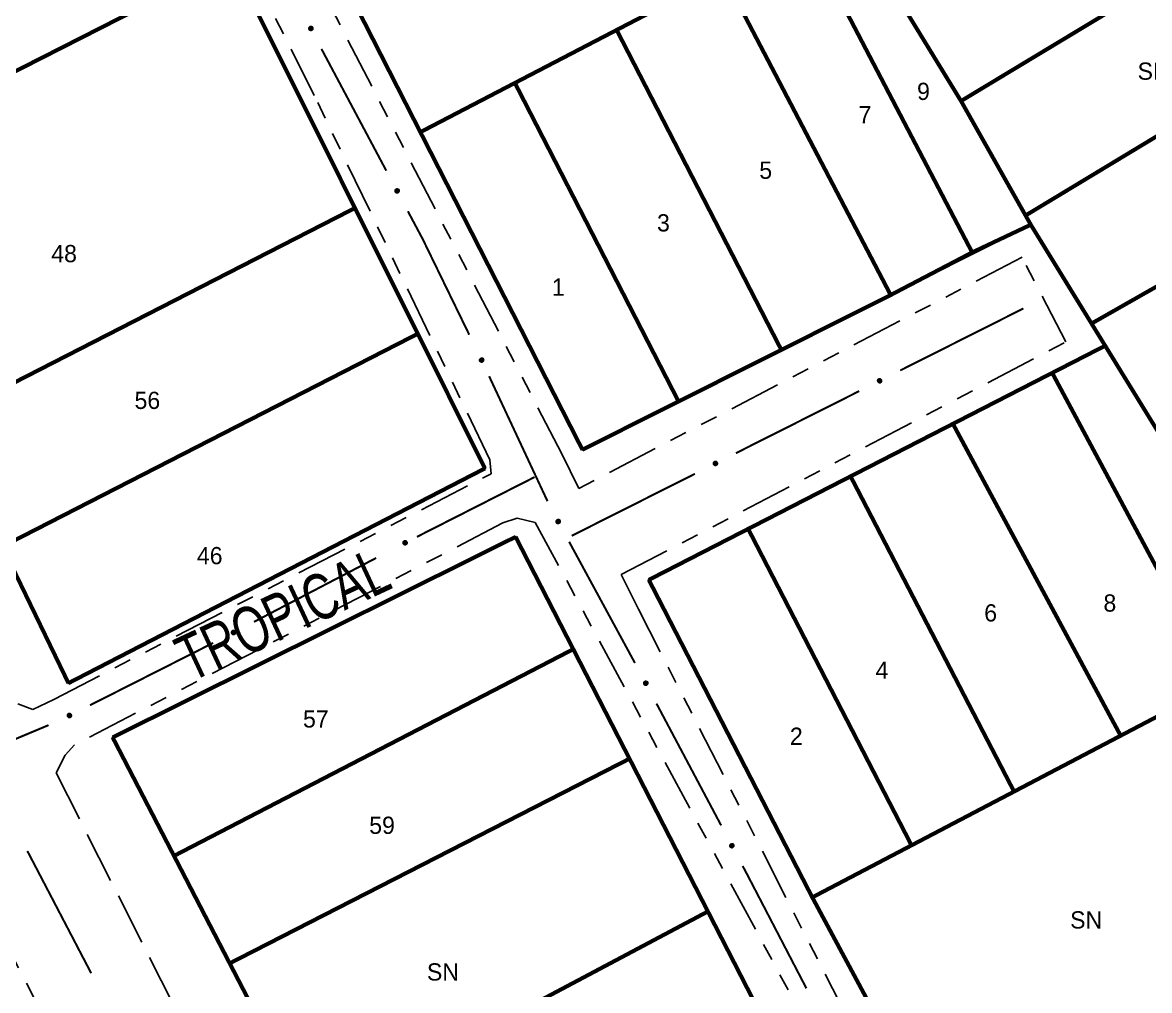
# Model space of a CAD drawing. Extents: x 205807 to 207855, y 4874692 to 4876446.
# Drawn here: x 207043.3 to 207141.3, y 4875905.9 to 4875990.1 of the extents above; entities that cross this region are included whole.
import ezdxf
from ezdxf.enums import TextEntityAlignment as Align

# ---------------------------------------------------------------- set-up
doc = ezdxf.new("R2010")
doc.units = 0
doc.header["$LTSCALE"] = 1.5
doc.header["$MEASUREMENT"] = 0
doc.linetypes.add('TRACO_11', pattern=[8, 3, -1, 3, -1])
doc.linetypes.add('TRACO_25', pattern=[8, 3, -1, 1, -1, 1, -1])
for name, color, linetype in [('CD_MALHA_LOTES', 7, 'CONTINUOUS'), ('RU-QUADRA', 210, 'CONTINUOUS'), ('SV-EIXO-RUA-N-PAV', 6, 'CONTINUOUS'), ('SV-EIXO-RUA-PAV', 20, 'CONTINUOUS'), ('SV-RUA-NAO-PAV', 7, 'CONTINUOUS'), ('SV-RUA-PAVIM', 7, 'CONTINUOUS'), ('SV-TXT-RUA-N-PAV', 7, 'CONTINUOUS'), ('Th_NmrPort', 1, 'CONTINUOUS')]:
    doc.layers.add(name, color=color, linetype=linetype)
doc.styles.add('ARIAL', font='ARIAL.SHX')

msp = doc.modelspace()

# ---------------------------------------------------------------- linework, layer by layer
at = {"layer": 'CD_MALHA_LOTES', "linetype": 'Continuous', "const_width": 0.35, "flags": 128}
for points in [[(207077.888135, 4875980.540984), (207066.596013, 4876002.665983)], [(207125.899194, 4875970.078736), (207111.322185, 4875997.956908)], [(207124.930445, 4875983.249075), (207147.134417, 4875996.631099)], [(207025.695346, 4875977.213563), (207061.480129, 4875995.409559)], [(207061.480129, 4875995.409559), (207072.199553, 4875973.940046)], [(207094.966872, 4875989.428269), (207104.232834, 4875994.25001)], [(207118.809842, 4875966.371838), (207104.232834, 4875994.25001)], [(207118.922214, 4875993.067132), (207124.930445, 4875983.249075)], [(207086.11222, 4875984.820562), (207094.966872, 4875989.428269)], [(207109.295262, 4875961.598461), (207094.966872, 4875989.428269)], [(207130.544555, 4875973.291364), (207153.030719, 4875986.868223)], [(207077.888135, 4875980.540984), (207086.11222, 4875984.820562)], [(207100.352585, 4875957.112002), (207086.11222, 4875984.820562)], [(207124.930445, 4875983.249075), (207130.544555, 4875973.291364)], [(207091.987642, 4875952.915387), (207077.888135, 4875980.540984)], [(207136.283749, 4875963.889789), (207158.85688, 4875976.726758)], [(207036.198506, 4875955.496172), (207072.199553, 4875973.940046)], [(207072.199553, 4875973.940046), (207077.661832, 4875962.999863)], [(207130.998249, 4875972.48665), (207125.899194, 4875970.078736)], [(207130.998249, 4875972.48665), (207130.544555, 4875973.291364)], [(207130.544555, 4875973.291364), (207130.998249, 4875972.48665)], [(207136.283749, 4875963.889789), (207130.998249, 4875972.48665)], [(207125.899194, 4875970.078736), (207118.809842, 4875966.371838)], [(207118.809842, 4875966.371838), (207109.295262, 4875961.598461)], [(207137.47059, 4875961.959391), (207136.283749, 4875963.889789)], [(207041.524721, 4875944.483154), (207077.661832, 4875962.999863)], [(207077.661832, 4875962.999863), (207083.509223, 4875951.288355)], [(207132.862105, 4875959.595181), (207137.47059, 4875961.959391)], [(207142.605983, 4875953.606677), (207137.47059, 4875961.959391)], [(207109.295262, 4875961.598461), (207100.352585, 4875957.112002)], [(207132.862105, 4875959.595181), (207124.224679, 4875955.164072)], [(207147.370697, 4875932.517295), (207132.862105, 4875959.595181)], [(207100.352585, 4875957.112002), (207091.987642, 4875952.915387)], [(207124.224679, 4875955.164072), (207115.320306, 4875950.596017)], [(207138.818494, 4875928.034106), (207124.224679, 4875955.164072)], [(207083.509223, 4875951.288355), (207047.269018, 4875932.605669)], [(207106.409439, 4875946.024631), (207115.320306, 4875950.596017)], [(207115.320306, 4875950.596017), (207129.545325, 4875923.172977)], [(207097.765312, 4875941.590085), (207106.409439, 4875946.024631)], [(207120.622939, 4875918.495734), (207106.409439, 4875946.024631)], [(207086.175001, 4875945.330997), (207051.11427, 4875927.884035)], [(207091.191251, 4875935.559251), (207086.175001, 4875945.330997)], [(207047.269018, 4875932.605669), (207041.524721, 4875944.483154)], [(207111.988356, 4875913.969361), (207097.765312, 4875941.590085)], [(207056.454481, 4875917.578181), (207091.191251, 4875935.559251)], [(207091.191251, 4875935.559251), (207096.082275, 4875926.031448)], [(207138.818494, 4875928.034106), (207147.370697, 4875932.517295)], [(207051.11427, 4875927.884035), (207056.454481, 4875917.578181)], [(207129.545325, 4875923.172977), (207138.818494, 4875928.034106)], [(207061.298822, 4875908.229287), (207096.082275, 4875926.031448)], [(207096.082275, 4875926.031448), (207102.904297, 4875912.742025)], [(207120.622939, 4875918.495734), (207129.545325, 4875923.172977)], [(207061.298822, 4875908.229287), (207056.454481, 4875917.578181)], [(207111.988356, 4875913.969361), (207120.622939, 4875918.495734)], [(207124.210943, 4875891.215641), (207111.988356, 4875913.969361)], [(207068.438736, 4875894.450261), (207102.904297, 4875912.742025)], [(207102.904297, 4875912.742025), (207109.885624, 4875899.142272)], [(207068.438736, 4875894.450261), (207061.298822, 4875908.229287)]]:
    msp.add_lwpolyline(points, dxfattribs=at)
at = {"layer": 'RU-QUADRA', "linetype": 'Continuous', "const_width": 0.18, "flags": 128}
msp.add_lwpolyline([(206981.787041, 4876063.331129), (206987.176367, 4876051.787306), (206998.424562, 4876030.576846), (207003.657587, 4876019.81682), (207025.695346, 4875977.213563), (207030.476416, 4875967.32774), (207036.198506, 4875955.496172), (207041.524721, 4875944.483154), (207047.269018, 4875932.605669), (207083.509223, 4875951.288355), (207077.661832, 4875962.999863), (207072.199553, 4875973.940046), (207066.165727, 4875986.024959), (207061.480129, 4875995.409559), (207057.804165, 4876002.286198), (207039.453925, 4876038.086995), (207034.175325, 4876048.879385), (207023.490069, 4876070.129456), (207017.68544, 4876081.281674)], close=True, dxfattribs=at)
for points in [[(207145.866776, 4875847.012359), (207134.369848, 4875869.185984), (207135.178187, 4875869.643176), (207124.210943, 4875891.215641), (207111.988356, 4875913.969361), (207097.765312, 4875941.590085), (207106.409439, 4875946.024631), (207115.320306, 4875950.596017), (207124.224679, 4875955.164072), (207132.862105, 4875959.595181), (207137.47059, 4875961.959391), (207130.998249, 4875972.48665), (207118.809842, 4875966.371838), (207109.295262, 4875961.598461), (207100.352585, 4875957.112002), (207091.987642, 4875952.915387), (207077.888135, 4875980.540984), (207066.596013, 4876002.665983)], [(207148.894173, 4875823.152912), (207137.745668, 4875844.870402), (207130.623166, 4875858.745166), (207123.632241, 4875872.363614), (207116.847189, 4875885.581018), (207109.885624, 4875899.142272), (207102.904297, 4875912.742025), (207096.082275, 4875926.031448), (207091.191251, 4875935.559251), (207086.175001, 4875945.330997), (207051.11427, 4875927.884035), (207056.454481, 4875917.578181), (207061.298822, 4875908.229287), (207068.438736, 4875894.450261), (207075.303969, 4875881.201328), (207082.484629, 4875867.343668), (207089.080863, 4875854.613867), (207095.985732, 4875841.288444), (207102.792963, 4875827.709938), (207108.957644, 4875815.413136), (207113.717806, 4875805.917954), (207118.508803, 4875796.361264), (207123.131767, 4875787.139754), (207134.48706, 4875764.489144)]]:
    msp.add_lwpolyline(points, dxfattribs=at)
at = {"layer": 'SV-EIXO-RUA-N-PAV'}
for points in [[(207068.396168, 4875989.738278), (207068.442967, 4875989.724069), (207068.480284, 4875989.702288), (207068.506178, 4875989.675164), (207068.522811, 4875989.645228), (207068.536377, 4875989.612685), (207068.542816, 4875989.576858), (207068.541155, 4875989.535511), (207068.527231, 4875989.488465), (207068.502406, 4875989.451705), (207068.477171, 4875989.424895), (207068.446955, 4875989.405754), (207068.41512, 4875989.393105), (207068.377684, 4875989.387647), (207068.335799, 4875989.38974), (207068.288831, 4875989.404886), (207068.252394, 4875989.42649), (207068.228037, 4875989.453384), (207068.208986, 4875989.483884), (207068.195534, 4875989.517273), (207068.189416, 4875989.552478), (207068.191599, 4875989.594646), (207068.207162, 4875989.640805), (207068.228295, 4875989.677393), (207068.25484, 4875989.702122), (207068.28529, 4875989.720201), (207068.317764, 4875989.734205), (207068.353509, 4875989.742177), (207068.396168, 4875989.738278)], [(207075.890605, 4875975.603805), (207075.937583, 4875975.590197), (207075.975175, 4875975.568895), (207076.001415, 4875975.542105), (207076.018429, 4875975.512384), (207076.032412, 4875975.480018), (207076.039309, 4875975.444277), (207076.038178, 4875975.402911), (207076.024858, 4875975.355691), (207076.000506, 4875975.318616), (207075.975617, 4875975.291485), (207075.945648, 4875975.271959), (207075.913978, 4875975.258903), (207075.876615, 4875975.252966), (207075.834706, 4875975.254522), (207075.787548, 4875975.269064), (207075.750838, 4875975.2902), (207075.726137, 4875975.31678), (207075.706698, 4875975.347033), (207075.692819, 4875975.380247), (207075.686251, 4875975.415371), (207075.687893, 4875975.457564), (207075.702864, 4875975.503918), (207075.723526, 4875975.540774), (207075.749752, 4875975.565841), (207075.779968, 4875975.584308), (207075.81226, 4875975.598727), (207075.847899, 4875975.607156), (207075.890605, 4875975.603805)], [(207083.255807, 4875960.883494), (207083.302008, 4875960.867447), (207083.338434, 4875960.844207), (207083.363236, 4875960.81608), (207083.378672, 4875960.78551), (207083.390941, 4875960.752457), (207083.395959, 4875960.716403), (207083.392665, 4875960.675154), (207083.376892, 4875960.628695), (207083.350633, 4875960.592945), (207083.324359, 4875960.567154), (207083.293409, 4875960.549223), (207083.2611, 4875960.537841), (207083.223477, 4875960.533868), (207083.181707, 4875960.537615), (207083.135375, 4875960.554605), (207083.09982, 4875960.577633), (207083.076545, 4875960.605469), (207083.058715, 4875960.636698), (207083.046593, 4875960.670593), (207083.041872, 4875960.706012), (207083.04572, 4875960.748061), (207083.063095, 4875960.793568), (207083.085658, 4875960.829292), (207083.11316, 4875960.852952), (207083.1443, 4875960.869814), (207083.177303, 4875960.882523), (207083.213335, 4875960.889076), (207083.255807, 4875960.883494)], [(207117.67514, 4875958.942295), (207117.689828, 4875958.988945), (207117.711992, 4875959.026036), (207117.739381, 4875959.05165), (207117.769486, 4875959.067974), (207117.802167, 4875959.081205), (207117.838058, 4875959.087276), (207117.879386, 4875959.08519), (207117.926286, 4875959.070784), (207117.96279, 4875959.045582), (207117.989339, 4875959.020073), (207118.008168, 4875958.989662), (207118.020489, 4875958.957699), (207118.025562, 4875958.920209), (207118.023039, 4875958.878347), (207118.007412, 4875958.831538), (207117.985434, 4875958.795325), (207117.958291, 4875958.771244), (207117.927597, 4875958.752509), (207117.894071, 4875958.7394), (207117.858805, 4875958.733644), (207117.816662, 4875958.736261), (207117.770665, 4875958.752297), (207117.734297, 4875958.773805), (207117.709842, 4875958.800603), (207117.692077, 4875958.831236), (207117.678407, 4875958.863853), (207117.670803, 4875958.899678), (207117.67514, 4875958.942295)], [(207103.382558, 4875951.750486), (207103.397247, 4875951.797137), (207103.41941, 4875951.834227), (207103.4468, 4875951.859842), (207103.476905, 4875951.876166), (207103.509585, 4875951.889397), (207103.545476, 4875951.895467), (207103.586804, 4875951.893381), (207103.633705, 4875951.878975), (207103.670208, 4875951.853773), (207103.696757, 4875951.828265), (207103.715586, 4875951.797853), (207103.727908, 4875951.76589), (207103.732981, 4875951.7284), (207103.730457, 4875951.686539), (207103.71483, 4875951.639729), (207103.692852, 4875951.603516), (207103.665709, 4875951.579436), (207103.635016, 4875951.5607), (207103.60149, 4875951.547592), (207103.566224, 4875951.541836), (207103.52408, 4875951.544452), (207103.478084, 4875951.560488), (207103.441715, 4875951.581996), (207103.41726, 4875951.608794), (207103.399495, 4875951.639428), (207103.385826, 4875951.672044), (207103.378221, 4875951.707869), (207103.382558, 4875951.750486)], [(207089.905328, 4875946.844065), (207089.952412, 4875946.830831), (207089.990173, 4875946.809829), (207090.016625, 4875946.783248), (207090.033875, 4875946.753664), (207090.048114, 4875946.72141), (207090.055296, 4875946.685724), (207090.054493, 4875946.644352), (207090.04155, 4875946.597027), (207090.017493, 4875946.559759), (207089.992821, 4875946.532431), (207089.963008, 4875946.512667), (207089.931443, 4875946.49936), (207089.894128, 4875946.493126), (207089.852209, 4875946.494349), (207089.804937, 4875946.508516), (207089.768059, 4875946.529359), (207089.743148, 4875946.555741), (207089.723468, 4875946.585839), (207089.709326, 4875946.618942), (207089.702478, 4875946.654012), (207089.703786, 4875946.696217), (207089.718387, 4875946.742689), (207089.738756, 4875946.779707), (207089.764781, 4875946.804982), (207089.794849, 4875946.823689), (207089.827025, 4875946.838364), (207089.862597, 4875946.847077), (207089.905328, 4875946.844065)], [(207076.381155, 4875944.84486), (207076.395674, 4875944.891564), (207076.417703, 4875944.928734), (207076.444999, 4875944.954448), (207076.475045, 4875944.970881), (207076.507677, 4875944.984231), (207076.543546, 4875944.990431), (207076.584881, 4875944.988495), (207076.631833, 4875944.974259), (207076.668428, 4875944.94919), (207076.695069, 4875944.923778), (207076.714008, 4875944.893435), (207076.726446, 4875944.861517), (207076.731655, 4875944.824045), (207076.729284, 4875944.782175), (207076.713826, 4875944.735309), (207076.69198, 4875944.699016), (207076.664925, 4875944.674838), (207076.634299, 4875944.655991), (207076.600821, 4875944.642761), (207076.565576, 4875944.636877), (207076.523424, 4875944.639341), (207076.477369, 4875944.65521), (207076.440923, 4875944.676586), (207076.416371, 4875944.703295), (207076.398494, 4875944.733864), (207076.384707, 4875944.76643), (207076.376972, 4875944.802227), (207076.381155, 4875944.84486)], [(207061.457683, 4875937.038905), (207061.471641, 4875937.08578), (207061.493222, 4875937.123212), (207061.520207, 4875937.149252), (207061.550053, 4875937.166044), (207061.582523, 4875937.179785), (207061.618315, 4875937.186416), (207061.65967, 4875937.184976), (207061.70679, 4875937.171305), (207061.743683, 4875937.146677), (207061.770628, 4875937.121586), (207061.78993, 4875937.091473), (207061.80275, 4875937.059707), (207061.808408, 4875937.0223), (207061.80654, 4875936.980405), (207061.791646, 4875936.933356), (207061.770237, 4875936.896804), (207061.743474, 4875936.872303), (207061.713077, 4875936.853089), (207061.67976, 4875936.839458), (207061.644588, 4875936.833152), (207061.602409, 4875936.835109), (207061.556168, 4875936.850424), (207061.519467, 4875936.871361), (207061.494597, 4875936.897773), (207061.476354, 4875936.928125), (207061.462177, 4875936.960524), (207061.454013, 4875936.996225), (207061.457683, 4875937.038905)], [(207097.524555, 4875932.773597), (207097.571514, 4875932.759927), (207097.609078, 4875932.738576), (207097.635283, 4875932.711751), (207097.652258, 4875932.682008), (207097.666198, 4875932.649624), (207097.673048, 4875932.613873), (207097.671862, 4875932.57251), (207097.65848, 4875932.525307), (207097.634079, 4875932.488264), (207097.609154, 4875932.461166), (207097.579159, 4875932.441679), (207097.547472, 4875932.428665), (207097.510101, 4875932.422777), (207097.468195, 4875932.424389), (207097.421056, 4875932.438993), (207097.384373, 4875932.460178), (207097.359708, 4875932.48679), (207097.340308, 4875932.517069), (207097.326474, 4875932.550301), (207097.319952, 4875932.585434), (207097.32165, 4875932.627624), (207097.336681, 4875932.673959), (207097.357393, 4875932.710787), (207097.383652, 4875932.735819), (207097.413891, 4875932.754247), (207097.446203, 4875932.768623), (207097.481854, 4875932.777006), (207097.524555, 4875932.773597)], [(207047.183101, 4875929.81475), (207047.197689, 4875929.861433), (207047.219771, 4875929.898571), (207047.247105, 4875929.924245), (207047.277175, 4875929.940634), (207047.309826, 4875929.953937), (207047.345704, 4875929.960085), (207047.387037, 4875929.958089), (207047.433968, 4875929.943784), (207047.470526, 4875929.918662), (207047.49713, 4875929.893211), (207047.516026, 4875929.86284), (207047.528417, 4875929.830905), (207047.533571, 4875929.793425), (207047.531139, 4875929.751559), (207047.515613, 4875929.704715), (207047.493714, 4875929.668454), (207047.466623, 4875929.644315), (207047.43597, 4875929.625513), (207047.402473, 4875929.612332), (207047.36722, 4875929.606499), (207047.325071, 4875929.609024), (207047.279039, 4875929.62496), (207047.242624, 4875929.646389), (207047.218111, 4875929.673134), (207047.200279, 4875929.703729), (207047.186539, 4875929.736315), (207047.178857, 4875929.772124), (207047.183101, 4875929.81475)], [(207105.025739, 4875918.640932), (207105.072698, 4875918.627262), (207105.110262, 4875918.605911), (207105.136467, 4875918.579085), (207105.153442, 4875918.549343), (207105.167382, 4875918.516958), (207105.174232, 4875918.481207), (207105.173046, 4875918.439844), (207105.159664, 4875918.392641), (207105.135263, 4875918.355598), (207105.110338, 4875918.3285), (207105.080343, 4875918.309014), (207105.048656, 4875918.295999), (207105.011285, 4875918.290112), (207104.969379, 4875918.291723), (207104.92224, 4875918.306328), (207104.885557, 4875918.327512), (207104.860892, 4875918.354125), (207104.841493, 4875918.384403), (207104.827658, 4875918.417636), (207104.821136, 4875918.452768), (207104.822834, 4875918.494959), (207104.837865, 4875918.541293), (207104.858577, 4875918.578121), (207104.884836, 4875918.603154), (207104.915075, 4875918.621582), (207104.947387, 4875918.635958), (207104.983038, 4875918.64434), (207105.025739, 4875918.640932)]]:
    msp.add_lwpolyline(points, close=True, dxfattribs=at)
for points in [[(207068.189416, 4875989.552478), (207068.288831, 4875989.404886)], [(207068.191599, 4875989.594646), (207068.335799, 4875989.38974)], [(207068.19503, 4875989.531311), (207068.267235, 4875989.421165)], [(207068.195148, 4875989.56976), (207068.308345, 4875989.403994)], [(207068.195534, 4875989.517273), (207068.252394, 4875989.42649)], [(207068.202501, 4875989.615015), (207068.354891, 4875989.391164)], [(207068.207162, 4875989.640805), (207068.377684, 4875989.387647)], [(207068.217834, 4875989.656711), (207068.393301, 4875989.394098)], [(207068.228295, 4875989.677393), (207068.41512, 4875989.393105)], [(207068.242476, 4875989.686321), (207068.429208, 4875989.401881)], [(207068.25484, 4875989.702122), (207068.446955, 4875989.405754)], [(207068.270873, 4875989.708655), (207068.458935, 4875989.415689)], [(207068.28529, 4875989.720201), (207068.477171, 4875989.424895)], [(207068.304238, 4875989.72434), (207068.489092, 4875989.443538)], [(207068.317764, 4875989.734205), (207068.502406, 4875989.451705)], [(207068.33768, 4875989.733923), (207068.513108, 4875989.47436)], [(207068.353509, 4875989.742177), (207068.527231, 4875989.488465)], [(207068.373626, 4875989.738655), (207068.530905, 4875989.514257)], [(207068.396168, 4875989.738278), (207068.541155, 4875989.535511)], [(207068.421346, 4875989.729503), (207068.538219, 4875989.562563)], [(207068.442967, 4875989.724069), (207068.542816, 4875989.576858)], [(207068.464293, 4875989.711745), (207068.53466, 4875989.602186)], [(207068.480284, 4875989.702288), (207068.536377, 4875989.612685)], [(207075.749752, 4875975.565841), (207075.945648, 4875975.271959)], [(207075.7657, 4875975.572579), (207075.957499, 4875975.282046)], [(207075.779968, 4875975.584308), (207075.975617, 4875975.291485)], [(207075.798861, 4875975.58869), (207075.987297, 4875975.310279)], [(207075.81226, 4875975.598727), (207076.000506, 4875975.318616)], [(207075.832178, 4875975.5987), (207076.010916, 4875975.341407)], [(207075.847899, 4875975.607156), (207076.024858, 4875975.355691)], [(207075.86806, 4875975.603893), (207076.028201, 4875975.381528)], [(207075.890605, 4875975.603805), (207076.038178, 4875975.402911)], [(207075.915893, 4875975.595353), (207076.034896, 4875975.429924)], [(207075.937583, 4875975.590197), (207076.039309, 4875975.444277)], [(207075.959065, 4875975.578146), (207076.030829, 4875975.469498)], [(207075.975175, 4875975.568895), (207076.032412, 4875975.480018)], [(207075.686251, 4875975.415371), (207075.787548, 4875975.269064)], [(207075.687893, 4875975.457564), (207075.834706, 4875975.254522)], [(207075.69176, 4875975.432725), (207075.807071, 4875975.268422)], [(207075.692136, 4875975.394277), (207075.765746, 4875975.285066)], [(207075.692819, 4875975.380247), (207075.750838, 4875975.2902)], [(207075.698533, 4875975.478071), (207075.853778, 4875975.25619)], [(207075.702864, 4875975.503918), (207075.876615, 4875975.252966)], [(207075.713331, 4875975.51996), (207075.892147, 4875975.259616)], [(207075.723526, 4875975.540774), (207075.913978, 4875975.258903)], [(207075.737591, 4875975.549882), (207075.927952, 4875975.267859)], [(207083.11316, 4875960.852952), (207083.293409, 4875960.549223)], [(207083.129439, 4875960.858847), (207083.305772, 4875960.558676)], [(207083.1443, 4875960.869814), (207083.324359, 4875960.567154)], [(207083.163397, 4875960.8732), (207083.337007, 4875960.585311)], [(207083.177303, 4875960.882523), (207083.350633, 4875960.592945)], [(207083.197192, 4875960.881454), (207083.362222, 4875960.61516)], [(207083.213335, 4875960.889076), (207083.376892, 4875960.628695)], [(207083.233297, 4875960.884762), (207083.381583, 4875960.654322)], [(207083.255807, 4875960.883494), (207083.392665, 4875960.675154)], [(207083.280618, 4875960.87373), (207083.390801, 4875960.702301)], [(207083.302008, 4875960.867447), (207083.395959, 4875960.716403)], [(207083.32283, 4875960.854288), (207083.38881, 4875960.742033)], [(207083.041872, 4875960.706012), (207083.135375, 4875960.554605)], [(207083.04572, 4875960.748061), (207083.181707, 4875960.537615)], [(207083.046593, 4875960.670593), (207083.09982, 4875960.577633)], [(207083.046645, 4875960.684639), (207083.114439, 4875960.571725)], [(207083.048282, 4875960.723054), (207083.154838, 4875960.552942)], [(207083.057419, 4875960.767983), (207083.20084, 4875960.538283)], [(207083.063095, 4875960.793568), (207083.223477, 4875960.533868)], [(207083.074388, 4875960.80904), (207083.239336, 4875960.539696)], [(207083.085658, 4875960.829292), (207083.2611, 4875960.537841)], [(207083.100181, 4875960.837652), (207083.275523, 4875960.546054)], [(207083.338434, 4875960.844207), (207083.390941, 4875960.752457)], [(207117.670803, 4875958.899678), (207117.926286, 4875959.070784)], [(207117.674531, 4875958.919758), (207117.900534, 4875959.074722)], [(207117.67514, 4875958.942295), (207117.879386, 4875959.08519)], [(207117.678407, 4875958.863853), (207117.96279, 4875959.045582)], [(207117.678894, 4875958.883765), (207117.940245, 4875959.056516)], [(207117.684173, 4875958.967381), (207117.852305, 4875959.082533)], [(207117.688133, 4875958.850226), (207117.970819, 4875959.032185)], [(207117.689828, 4875958.988945), (207117.838058, 4875959.087276)], [(207117.692077, 4875958.831236), (207117.989339, 4875959.020073)], [(207117.702372, 4875959.010143), (207117.812648, 4875959.07938)], [(207117.703474, 4875958.816702), (207117.998357, 4875959.001743)], [(207117.709842, 4875958.800603), (207118.008168, 4875958.989662)], [(207117.711992, 4875959.026036), (207117.802167, 4875959.081205)], [(207117.725515, 4875958.788077), (207118.011858, 4875958.971876)], [(207117.734297, 4875958.773805), (207118.020489, 4875958.957699)], [(207117.75487, 4875958.763132), (207118.019272, 4875958.935891)], [(207117.770665, 4875958.752297), (207118.025562, 4875958.920209)], [(207117.796406, 4875958.747371), (207118.021811, 4875958.897452)], [(207117.816662, 4875958.736261), (207118.023039, 4875958.878347)], [(207117.841583, 4875958.739553), (207118.008504, 4875958.851041)], [(207117.858805, 4875958.733644), (207118.007412, 4875958.831538)], [(207117.880029, 4875958.739041), (207117.990911, 4875958.81011)], [(207117.894071, 4875958.7394), (207117.985434, 4875958.795325)], [(207103.378221, 4875951.707869), (207103.633705, 4875951.878975)], [(207103.381949, 4875951.727949), (207103.607952, 4875951.882914)], [(207103.382558, 4875951.750486), (207103.586804, 4875951.893381)], [(207103.385826, 4875951.672044), (207103.670208, 4875951.853773)], [(207103.386312, 4875951.691956), (207103.647664, 4875951.864708)], [(207103.391592, 4875951.775572), (207103.559724, 4875951.890724)], [(207103.395551, 4875951.658417), (207103.678237, 4875951.840376)], [(207103.397247, 4875951.797137), (207103.545476, 4875951.895467)], [(207103.399495, 4875951.639428), (207103.696757, 4875951.828265)], [(207103.40979, 4875951.818335), (207103.520066, 4875951.887572)], [(207103.410892, 4875951.624893), (207103.705775, 4875951.809934)], [(207103.41726, 4875951.608794), (207103.715586, 4875951.797853)], [(207103.41941, 4875951.834227), (207103.509585, 4875951.889397)], [(207103.432934, 4875951.596268), (207103.719276, 4875951.780067)], [(207103.441715, 4875951.581996), (207103.727908, 4875951.76589)], [(207103.462288, 4875951.571323), (207103.726691, 4875951.744082)], [(207103.478084, 4875951.560488), (207103.732981, 4875951.7284)], [(207103.503825, 4875951.555563), (207103.72923, 4875951.705644)], [(207103.52408, 4875951.544452), (207103.730457, 4875951.686539)], [(207103.549002, 4875951.547745), (207103.715922, 4875951.659232)], [(207103.566224, 4875951.541836), (207103.71483, 4875951.639729)], [(207103.587448, 4875951.547232), (207103.69833, 4875951.618302)], [(207103.60149, 4875951.547592), (207103.692852, 4875951.603516)], [(207089.702478, 4875946.654012), (207089.804937, 4875946.508516)], [(207089.703786, 4875946.696217), (207089.852209, 4875946.494349)], [(207089.70785, 4875946.671409), (207089.824464, 4875946.508029)], [(207089.708531, 4875946.632966), (207089.783007, 4875946.524343)], [(207089.709326, 4875946.618942), (207089.768059, 4875946.529359)], [(207089.714262, 4875946.716807), (207089.871266, 4875946.496169)], [(207089.718387, 4875946.742689), (207089.894128, 4875946.493126)], [(207089.728726, 4875946.758813), (207089.909607, 4875946.499899)], [(207089.738756, 4875946.779707), (207089.931443, 4875946.49936)], [(207089.752748, 4875946.788927), (207089.945345, 4875946.508427)], [(207089.764781, 4875946.804982), (207089.963008, 4875946.512667)], [(207089.780675, 4875946.811846), (207089.974779, 4875946.522848)], [(207089.794849, 4875946.823689), (207089.992821, 4875946.532431)], [(207089.813707, 4875946.828221), (207090.004351, 4875946.551318)], [(207089.827025, 4875946.838364), (207090.017493, 4875946.559759)], [(207089.846943, 4875946.838496), (207090.027722, 4875946.582632)], [(207089.862597, 4875946.847077), (207090.04155, 4875946.597027)], [(207089.882783, 4875946.843974), (207090.044687, 4875946.622889)], [(207089.905328, 4875946.844065), (207090.054493, 4875946.644352)], [(207089.930682, 4875946.835814), (207090.050997, 4875946.671337)], [(207089.952412, 4875946.830831), (207090.055296, 4875946.685724)], [(207089.973989, 4875946.818952), (207090.046616, 4875946.710877)], [(207089.990173, 4875946.809829), (207090.048114, 4875946.72141)], [(207076.376972, 4875944.802227), (207076.631833, 4875944.974259)], [(207076.380627, 4875944.822321), (207076.606066, 4875944.978104)], [(207076.381155, 4875944.84486), (207076.584881, 4875944.988495)], [(207076.384707, 4875944.76643), (207076.668428, 4875944.94919)], [(207076.385121, 4875944.786344), (207076.645844, 4875944.960043)], [(207076.390097, 4875944.869978), (207076.55781, 4875944.98574)], [(207076.394482, 4875944.752838), (207076.676506, 4875944.935822)], [(207076.395674, 4875944.891564), (207076.543546, 4875944.990431)], [(207076.398494, 4875944.733864), (207076.695069, 4875944.923778)], [(207076.40814, 4875944.912807), (207076.518164, 4875944.982444)], [(207076.409944, 4875944.71937), (207076.704154, 4875944.90548)], [(207076.416371, 4875944.703295), (207076.714008, 4875944.893435)], [(207076.417703, 4875944.928734), (207076.507677, 4875944.984231)], [(207076.432089, 4875944.690826), (207076.717763, 4875944.875662)], [(207076.440923, 4875944.676586), (207076.726446, 4875944.861517)], [(207076.461534, 4875944.665987), (207076.725308, 4875944.839705)], [(207076.477369, 4875944.65521), (207076.731655, 4875944.824045)], [(207076.503127, 4875944.650378), (207076.727986, 4875944.801276)], [(207076.523424, 4875944.639341), (207076.729284, 4875944.782175)], [(207076.548333, 4875944.642724), (207076.714848, 4875944.754816)], [(207076.565576, 4875944.636877), (207076.713826, 4875944.735309)], [(207076.58678, 4875944.642351), (207076.697404, 4875944.713822)], [(207076.600821, 4875944.642761), (207076.69198, 4875944.699016)], [(207061.454013, 4875936.996225), (207061.70679, 4875937.171305)], [(207061.457427, 4875937.016361), (207061.680979, 4875937.17484)], [(207061.457683, 4875937.038905), (207061.65967, 4875937.184976)], [(207061.462177, 4875936.960524), (207061.743683, 4875937.146677)], [(207061.462352, 4875936.980441), (207061.72097, 4875937.157257)], [(207061.466323, 4875937.064129), (207061.632634, 4875937.181896)], [(207061.471641, 4875937.08578), (207061.618315, 4875937.186416)], [(207061.472114, 4875936.94705), (207061.751921, 4875937.133407)], [(207061.476354, 4875936.928125), (207061.770628, 4875937.121586)], [(207061.483851, 4875937.107171), (207061.593031, 4875937.178124)], [(207061.487978, 4875936.91377), (207061.779931, 4875937.103399)], [(207061.493222, 4875937.123212), (207061.582523, 4875937.179785)], [(207061.494597, 4875936.897773), (207061.78993, 4875937.091473)], [(207061.510464, 4875936.885493), (207061.793898, 4875937.073747)], [(207061.519467, 4875936.871361), (207061.80275, 4875937.059707)], [(207061.540205, 4875936.86101), (207061.801874, 4875937.037882)], [(207061.556168, 4875936.850424), (207061.808408, 4875937.0223)], [(207061.581982, 4875936.845901), (207061.805013, 4875936.999488)], [(207061.602409, 4875936.835109), (207061.80654, 4875936.980405)], [(207061.627276, 4875936.838791), (207061.792434, 4875936.952874)], [(207061.644588, 4875936.833152), (207061.791646, 4875936.933356)], [(207061.665726, 4875936.838879), (207061.775483, 4875936.911674)], [(207061.67976, 4875936.839458), (207061.770237, 4875936.896804)], [(207097.319952, 4875932.585434), (207097.421056, 4875932.438993)], [(207097.32165, 4875932.627624), (207097.468195, 4875932.424389)], [(207097.325484, 4875932.60278), (207097.440578, 4875932.438326)], [(207097.325809, 4875932.564332), (207097.399275, 4875932.455023)], [(207097.326474, 4875932.550301), (207097.384373, 4875932.460178)], [(207097.332317, 4875932.648117), (207097.487269, 4875932.426032)], [(207097.336681, 4875932.673959), (207097.510101, 4875932.422777)], [(207097.34717, 4875932.689986), (207097.525643, 4875932.429407)], [(207097.357393, 4875932.710787), (207097.547472, 4875932.428665)], [(207097.37147, 4875932.719877), (207097.561458, 4875932.437603)], [(207097.383652, 4875932.735819), (207097.579159, 4875932.441679)], [(207097.399608, 4875932.742536), (207097.591024, 4875932.451751)], [(207097.413891, 4875932.754247), (207097.609154, 4875932.461166)], [(207097.43279, 4875932.758603), (207097.620859, 4875932.479945)], [(207097.446203, 4875932.768623), (207097.634079, 4875932.488264)], [(207097.466121, 4875932.76857), (207097.644519, 4875932.511041)], [(207097.481854, 4875932.777006), (207097.65848, 4875932.525307)], [(207097.50201, 4875932.773716), (207097.661857, 4875932.551139)], [(207097.524555, 4875932.773597), (207097.671862, 4875932.57251)], [(207097.549831, 4875932.765112), (207097.668616, 4875932.599526)], [(207097.571514, 4875932.759927), (207097.673048, 4875932.613873)], [(207097.59298, 4875932.747849), (207097.664601, 4875932.639105)], [(207097.609078, 4875932.738576), (207097.666198, 4875932.649624)], [(207047.178857, 4875929.772124), (207047.433968, 4875929.943784)], [(207047.182541, 4875929.792212), (207047.408207, 4875929.947667)], [(207047.183101, 4875929.81475), (207047.387037, 4875929.958089)], [(207047.186539, 4875929.736315), (207047.470526, 4875929.918662)], [(207047.186983, 4875929.756229), (207047.447958, 4875929.929547)], [(207047.19208, 4875929.839856), (207047.359962, 4875929.955372)], [(207047.196294, 4875929.722709), (207047.478584, 4875929.905282)], [(207047.197689, 4875929.861433), (207047.345704, 4875929.960085)], [(207047.200279, 4875929.703729), (207047.49713, 4875929.893211)], [(207047.210186, 4875929.882658), (207047.320311, 4875929.952134)], [(207047.211708, 4875929.689219), (207047.506188, 4875929.8749)], [(207047.218111, 4875929.673134), (207047.516026, 4875929.86284)], [(207047.219771, 4875929.898571), (207047.309826, 4875929.953937)], [(207047.233812, 4875929.660642), (207047.519755, 4875929.845063)], [(207047.242624, 4875929.646389), (207047.528417, 4875929.830905)], [(207047.263221, 4875929.635761), (207047.527247, 4875929.809094)], [(207047.279039, 4875929.62496), (207047.533571, 4875929.793425)], [(207047.304791, 4875929.620091), (207047.529869, 4875929.770661)], [(207047.325071, 4875929.609024), (207047.531139, 4875929.751559)], [(207047.349985, 4875929.612371), (207047.516663, 4875929.724221)], [(207047.36722, 4875929.606499), (207047.515613, 4875929.704715)], [(207047.388432, 4875929.611942), (207047.499159, 4875929.683252)], [(207047.402473, 4875929.612332), (207047.493714, 4875929.668454)], [(207104.821136, 4875918.452768), (207104.92224, 4875918.306328)], [(207104.822834, 4875918.494959), (207104.969379, 4875918.291723)], [(207104.826668, 4875918.470115), (207104.941762, 4875918.30566)], [(207104.826993, 4875918.431667), (207104.900459, 4875918.322358)], [(207104.827658, 4875918.417636), (207104.885557, 4875918.327512)], [(207104.833501, 4875918.515451), (207104.988453, 4875918.293366)], [(207104.837865, 4875918.541293), (207105.011285, 4875918.290112)], [(207104.848354, 4875918.557321), (207105.026827, 4875918.296741)], [(207104.858577, 4875918.578121), (207105.048656, 4875918.295999)], [(207104.872654, 4875918.587211), (207105.062642, 4875918.304937)], [(207104.884836, 4875918.603154), (207105.080343, 4875918.309014)], [(207104.900792, 4875918.609871), (207105.092208, 4875918.319085)], [(207104.915075, 4875918.621582), (207105.110338, 4875918.3285)], [(207104.933974, 4875918.625938), (207105.122043, 4875918.347279)], [(207104.947387, 4875918.635958), (207105.135263, 4875918.355598)], [(207104.967305, 4875918.635904), (207105.145703, 4875918.378375)], [(207104.983038, 4875918.64434), (207105.159664, 4875918.392641)], [(207105.003194, 4875918.64105), (207105.163041, 4875918.418474)], [(207105.025739, 4875918.640932), (207105.173046, 4875918.439844)], [(207105.051015, 4875918.632446), (207105.1698, 4875918.466861)], [(207105.072698, 4875918.627262), (207105.174232, 4875918.481207)], [(207105.094164, 4875918.615183), (207105.165785, 4875918.50644)], [(207105.110262, 4875918.605911), (207105.167382, 4875918.516958)]]:
    msp.add_lwpolyline(points, dxfattribs=at)
at = {"layer": 'SV-EIXO-RUA-N-PAV', "const_width": 0.18}
for points in [[(207069.281532, 4875987.782871), (207069.2986, 4875987.749804)], [(207069.2986, 4875987.749804), (207074.920989, 4875977.190589)], [(207076.800949, 4875973.659901), (207077.740928, 4875971.894558)], [(207077.740928, 4875971.894558), (207078.092829, 4875971.233665)], [(207078.092829, 4875971.233665), (207082.141744, 4875962.915487)], [(207119.63954, 4875959.80752), (207130.358976, 4875965.201377)], [(207083.870002, 4875959.308253), (207088.947898, 4875948.435582)], [(207105.346959, 4875952.615711), (207116.066395, 4875958.009568)], [(207077.593087, 4875945.336749), (207087.401233, 4875950.316737)], [(207087.401233, 4875950.316737), (207087.818044, 4875950.528369)], [(207091.054377, 4875945.423903), (207101.773813, 4875950.817759)], [(207090.831101, 4875944.907463), (207096.555034, 4875934.360587)], [(207063.408316, 4875937.934737), (207074.042111, 4875943.495529)], [(207049.145618, 4875930.684241), (207059.853311, 4875936.101372)], [(207098.432331, 4875930.828494), (207104.058219, 4875920.228995)], [(207039.296541, 4875926.337332), (207045.541428, 4875928.954237)], [(207105.933515, 4875916.695828), (207106.292467, 4875916.019541)], [(207106.292467, 4875916.019541), (207111.476168, 4875906.052596)]]:
    msp.add_lwpolyline(points, dxfattribs=at)
at = {"layer": 'SV-EIXO-RUA-PAV', "const_width": 0.18}
msp.add_lwpolyline([(207043.69278, 4875918.00654), (207049.247987, 4875907.369826)], dxfattribs=at)
at = {"layer": 'SV-RUA-NAO-PAV', "linetype": 'TRACO_25'}
for points in [[(207149.307641, 4875836.56777, 5.871062), (207120.631114, 4875892.604473, 6.412), (207096.862815, 4875939.045487, 6.338236), (207095.35334, 4875942.04424, 6.534941), (207134.04551, 4875962.284942, 6.534941), (207130.24339, 4875969.66553, 6.534941), (207091.663046, 4875949.536655, 6.534941), (207090.186175, 4875952.56075, 6.534941), (207059.385668, 4876012.151269, 6.28906), (207033.328212, 4876064.615947, 6.28906), (207027.81942, 4876075.196324, 6.28906), (207022.747835, 4876086.039024, 6.28906), (207020.474365, 4876090.585963, 6.28906), (206999.663376, 4876080.617674, 6.28906), (206983.749091, 4876072.922855, 6.28906), (206978.502623, 4876070.649385, 6.28906), (206976.404036, 4876070.474503, 6.28906), (206973.60592, 4876071.348914, 6.28906), (206971.507332, 4876073.447501, 6.28906), (206969.316836, 4876075.499799, 6.28906)], [(207042.863398, 4875930.805014, 6.116943), (207044.180238, 4875930.322974, 6.116943), (207045.984594, 4875931.183593, 6.116943), (207084.04456, 4875950.825803, 6.633294), (207083.929019, 4875952.033765, 6.608706), (207068.654428, 4875983.732902, 6.436588), (207053.089907, 4876014.774503, 6.28906), (207028.956155, 4876063.042007, 6.28906), (207019.075307, 4876082.716261, 6.28906), (206980.776092, 4876063.828977, 6.28906), (206979.726799, 4876062.429919, 6.28906), (206979.202152, 4876060.681096, 6.28906), (206979.377034, 4876058.757391, 6.28906), (206979.901681, 4876057.008569, 6.28906), (206980.950975, 4876052.986277, 6.28906)], [(207175.799555, 4875778.455765, 5.354711), (207175.574035, 4875779.808882, 5.354711), (207174.671958, 4875781.763383, 5.354711), (207171.624948, 4875786.172958, 5.649768), (207151.895755, 4875823.93756, 5.674356), (207112.745796, 4875900.634528, 5.871062), (207087.88885, 4875946.585424, 6.485765), (207086.301773, 4875946.957298, 6.485765), (207085.072552, 4875946.539547, 6.485765), (207047.798581, 4875927.231655, 6.264472), (207046.970004, 4875926.344867, 6.166119), (207046.200833, 4875924.806526, 6.141531)]]:
    msp.add_polyline3d(points, dxfattribs=at)
at = {"layer": 'SV-RUA-PAVIM', "linetype": 'TRACO_11'}
for points in [[(207046.200833, 4875924.806526, 5.551416), (207067.971005, 4875881.751489, 6.264472), (207125.839178, 4875767.623406, 5.059654), (207129.631155, 4875760.934934, 4.985889), (207131.420106, 4875759.746899, 4.985889), (207134.305728, 4875760.237848, 4.985889)], [(207035.352281, 4875922.490129, 6.338236), (207058.108669, 4875878.388579, 6.338236), (207080.133585, 4875834.324256, 5.059654), (207119.672213, 4875759.713952, 5.059654), (207120.129562, 4875757.288381, 5.010478), (207120.264681, 4875755.393715, 5.010478), (207119.496017, 4875754.195791, 4.961301), (207045.928079, 4875720.56778, 5.453063)]]:
    msp.add_polyline3d(points, dxfattribs=at)

# ---------------------------------------------------------------- texts
at = {"layer": 'SV-TXT-RUA-N-PAV', "style": 'ARIAL', "width": 0.7}
msp.add_text('TROPICAL', height=4, rotation=25, dxfattribs=at).set_placement((207057.888075, 4875932.660705))
at = {"layer": 'Th_NmrPort', "color": 1}
for s, p in [('SN', (207140.292055, 4875985.846436)), ('9', (207121.102807, 4875984.089997)), ('7', (207116.019317, 4875982.056601)), ('5', (207107.377384, 4875977.227286)), ('3', (207098.481277, 4875972.652145)), ('48', (207045.773279, 4875969.974951)), ('1', (207089.330995, 4875967.060306)), ('56', (207053.01919, 4875957.208345)), ('46', (207058.445703, 4875943.701574)), ('8', (207137.321549, 4875939.577414)), ('6', (207126.94882, 4875938.71985)), ('4', (207117.495938, 4875933.7314)), ('57', (207067.67785, 4875929.49369)), ('2', (207110.040121, 4875927.989322)), ('59', (207073.439299, 4875920.242209)), ('SN', (207134.423653, 4875912.009881)), ('SN', (207078.459147, 4875907.483428))]:
    msp.add_text(s, height=1.5, dxfattribs=at).set_placement(p, align=Align.MIDDLE_LEFT)

doc.saveas('drawing.dxf')
